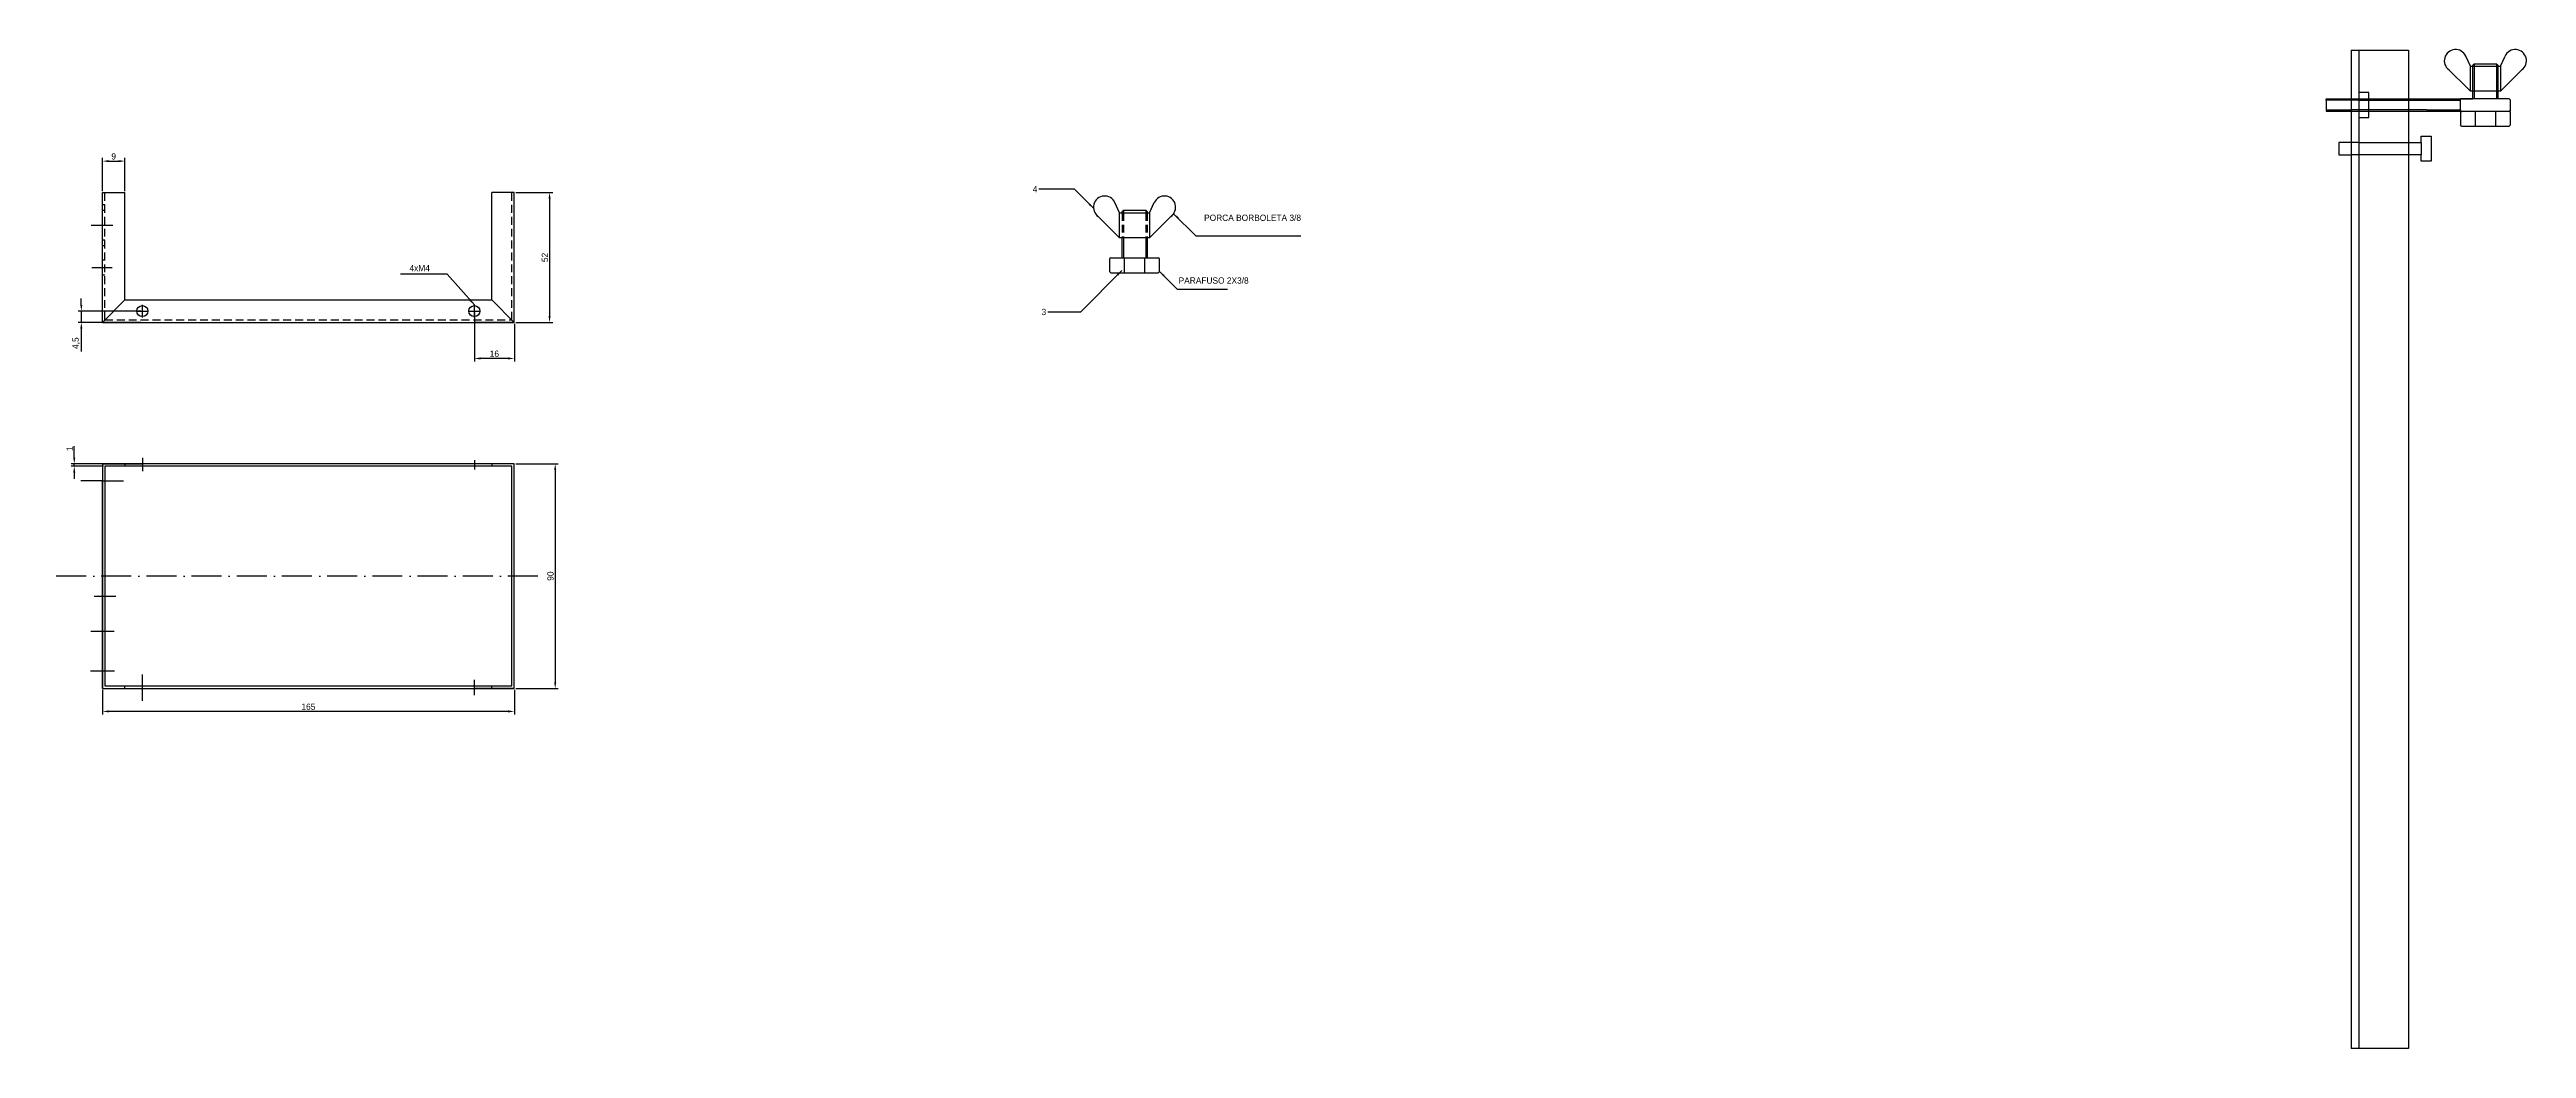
# Model space of a CAD drawing. Header units: millimetres. Extents: x -4052 to 362, y -239 to 259.
# Drawn here: x -630 to 362, y -141 to 259 of the extents above; entities that cross this region are included whole.
import ezdxf

# ---------------------------------------------------------------- set-up
doc = ezdxf.new("R2010")
doc.units = ezdxf.units.MM
doc.linetypes.add('ACAD_ISO10W100', pattern=[18, 12, -3, 0, -3])
doc.linetypes.add('HIDDEN2', pattern=[4.7625, 3.175, -1.5875])
for name, color, linetype in [('Contorno', 7, 'Continuous'), ('Cortes', 140, 'HIDDEN2'), ('Cotas', 1, 'Continuous'), ('Linhas_de_Centro', 5, 'ACAD_ISO10W100')]:
    doc.layers.add(name, color=color, linetype=linetype)
doc.dimstyles.new('ISO-25', dxfattribs={"dimtxt": 2.5, "dimasz": 2.5, "dimexe": 1.25, "dimexo": 0.625, "dimtad": 1, "dimtxsty": 'Standard', "dimcen": 2.5, "dimadec": 0, "dimazin": 0, "dimtfac": 1, "dimtmove": 0, "dimatfit": 3, "dimfxl": 0, "dimarcsym": 0})

# ---------------------------------------------------------------- blocks, each defined once
blk = doc.blocks.new('*D3')
at = {"layer": 'Cotas', "color": 0, "lineweight": -2}
for p, q in [((-443.26, 201.48), (-428.51, 201.48)), ((-429.76, 198.98), (-429.76, 151.98)), ((-443.26, 149.48), (-428.51, 149.48))]:
    blk.add_line(p, q, dxfattribs=at)
at = {"layer": 'Cotas', "color": 0}
for points in [[(-430.18, 198.98), (-429.35, 198.98), (-429.76, 201.48)], [(-430.18, 151.98), (-429.35, 151.98), (-429.76, 149.48)]]:
    blk.add_solid(points, dxfattribs=at)
at = {"layer": 'Defpoints', "color": 0}
for p in [(-443.88, 201.48), (-443.88, 149.48), (-429.76, 149.48)]:
    blk.add_point(p, dxfattribs=at)
at = {"layer": 'Cotas', "color": 0, "insert": (-431.64, 175.48), "char_height": 2.5, "attachment_point": 5, "rotation": 90}
blk.add_mtext('52', dxfattribs=at)
blk = doc.blocks.new('*D4')
at = {"layer": 'Cotas', "color": 0, "lineweight": -2}
for p, q in [((-459.88, 153.35), (-459.88, 133.77)), ((-443.88, 148.85), (-443.88, 133.77)), ((-446.38, 135.02), (-457.38, 135.02))]:
    blk.add_line(p, q, dxfattribs=at)
at = {"layer": 'Cotas', "color": 0}
for points in [[(-457.38, 135.44), (-457.38, 134.6), (-459.88, 135.02)], [(-446.38, 135.44), (-446.38, 134.6), (-443.88, 135.02)]]:
    blk.add_solid(points, dxfattribs=at)
at = {"layer": 'Defpoints', "color": 0}
for p in [(-459.88, 153.98), (-443.88, 149.48), (-459.88, 135.02)]:
    blk.add_point(p, dxfattribs=at)
at = {"layer": 'Cotas', "color": 0, "insert": (-451.88, 136.9), "char_height": 2.5, "attachment_point": 5}
blk.add_mtext('16', dxfattribs=at)
blk = doc.blocks.new('*D5')
at = {"layer": 'Cotas', "color": 0, "lineweight": -2}
for p, q in [((-443.26, 92.82), (-426.26, 92.82)), ((-427.51, 90.32), (-427.51, 5.32)), ((-443.26, 2.82), (-426.26, 2.82))]:
    blk.add_line(p, q, dxfattribs=at)
at = {"layer": 'Cotas', "color": 0}
for points in [[(-427.93, 90.32), (-427.1, 90.32), (-427.51, 92.82)], [(-427.93, 5.32), (-427.1, 5.32), (-427.51, 2.82)]]:
    blk.add_solid(points, dxfattribs=at)
at = {"layer": 'Defpoints', "color": 0}
for p in [(-443.88, 92.82), (-443.88, 2.82), (-427.51, 2.82)]:
    blk.add_point(p, dxfattribs=at)
at = {"layer": 'Cotas', "color": 0, "insert": (-429.39, 47.82), "char_height": 2.5, "attachment_point": 5, "rotation": 90}
blk.add_mtext('90', dxfattribs=at)
blk = doc.blocks.new('*D6')
at = {"layer": 'Cotas', "color": 0, "lineweight": -2}
for p, q in [((-608.88, 2.19), (-608.88, -7.65)), ((-443.88, 2.19), (-443.88, -7.65)), ((-446.38, -6.4), (-606.38, -6.4))]:
    blk.add_line(p, q, dxfattribs=at)
at = {"layer": 'Cotas', "color": 0}
for points in [[(-606.38, -5.98), (-606.38, -6.82), (-608.88, -6.4)], [(-446.38, -5.98), (-446.38, -6.82), (-443.88, -6.4)]]:
    blk.add_solid(points, dxfattribs=at)
at = {"layer": 'Defpoints', "color": 0}
for p in [(-608.88, 2.82), (-443.88, 2.82), (-608.88, -6.4)]:
    blk.add_point(p, dxfattribs=at)
at = {"layer": 'Cotas', "color": 0, "insert": (-526.38, -4.53), "char_height": 2.5, "attachment_point": 5}
blk.add_mtext('165', dxfattribs=at)
blk = doc.blocks.new('*D19')
at = {"layer": 'Cotas', "color": 0, "lineweight": -2}
for p, q in [((-608.88, 202.1), (-608.88, 215.33)), ((-606.38, 214.08), (-602.38, 214.08)), ((-599.88, 202.1), (-599.88, 215.33))]:
    blk.add_line(p, q, dxfattribs=at)
at = {"layer": 'Cotas', "color": 0}
for points in [[(-606.38, 214.49), (-606.38, 213.66), (-608.88, 214.08)], [(-602.38, 214.49), (-602.38, 213.66), (-599.88, 214.08)]]:
    blk.add_solid(points, dxfattribs=at)
at = {"layer": 'Defpoints', "color": 0}
for p in [(-599.88, 214.08), (-608.88, 201.48), (-599.88, 201.48)]:
    blk.add_point(p, dxfattribs=at)
at = {"layer": 'Cotas', "color": 0, "insert": (-604.38, 215.95), "char_height": 2.5, "attachment_point": 5}
blk.add_mtext('9', dxfattribs=at)
blk = doc.blocks.new('*D20')
at = {"layer": 'Cotas', "color": 0, "lineweight": -2}
for p, q in [((-617.34, 156.48), (-617.34, 158.98)), ((-593.51, 153.98), (-618.59, 153.98)), ((-593.51, 149.48), (-618.59, 149.48)), ((-617.34, 153.98), (-617.34, 149.48)), ((-617.34, 146.98), (-617.34, 137.81))]:
    blk.add_line(p, q, dxfattribs=at)
at = {"layer": 'Cotas', "color": 0}
for points in [[(-617.76, 156.48), (-616.92, 156.48), (-617.34, 153.98)], [(-617.76, 146.98), (-616.92, 146.98), (-617.34, 149.48)]]:
    blk.add_solid(points, dxfattribs=at)
at = {"layer": 'Defpoints', "color": 0}
for p in [(-617.34, 149.48), (-592.88, 153.98), (-592.88, 149.48)]:
    blk.add_point(p, dxfattribs=at)
at = {"layer": 'Cotas', "color": 0, "insert": (-619.42, 141.14), "char_height": 2.5, "attachment_point": 5, "rotation": 90}
blk.add_mtext('4,5', dxfattribs=at)
blk = doc.blocks.new('*D24')
at = {"layer": 'Cotas', "color": 0, "lineweight": -2}
for p, q in [((-620.18, 95.32), (-620.18, 99.9)), ((-608.51, 92.82), (-621.43, 92.82)), ((-608.51, 91.82), (-621.43, 91.82)), ((-620.18, 91.82), (-620.18, 92.82)), ((-620.18, 89.32), (-620.18, 86.82))]:
    blk.add_line(p, q, dxfattribs=at)
at = {"layer": 'Cotas', "color": 0}
for points in [[(-620.6, 95.32), (-619.76, 95.32), (-620.18, 92.82)], [(-620.6, 89.32), (-619.76, 89.32), (-620.18, 91.82)]]:
    blk.add_solid(points, dxfattribs=at)
at = {"layer": 'Defpoints', "color": 0}
for p in [(-620.18, 92.82), (-607.88, 92.82), (-607.88, 91.82)]:
    blk.add_point(p, dxfattribs=at)
at = {"layer": 'Cotas', "color": 0, "insert": (-622.05, 98.86), "char_height": 2.5, "attachment_point": 5, "rotation": 90}
blk.add_mtext('1', dxfattribs=at)

msp = doc.modelspace()

# ---------------------------------------------------------------- linework, layer by layer
for p, q in [((361.582, 252.062), (361.712, 252.062)), ((294.958, 231.562), (294.958, 221.562)), ((291.958, 221.562), (286.958, 221.562)), ((286.958, 221.562), (286.958, 216.562)), ((294.958, 221.562), (291.958, 221.562)), ((294.958, 221.562), (294.958, 216.562)), ((294.958, 221.562), (319.958, 221.562)), ((319.958, 221.562), (319.958, 224.062)), ((319.958, 224.062), (323.958, 224.062)), ((319.958, 221.562), (319.958, 216.562)), ((323.958, 224.062), (323.958, 214.062)), ((286.958, 216.562), (291.958, 216.562)), ((294.958, 216.562), (291.958, 216.562)), ((319.958, 216.562), (294.958, 216.562)), ((319.958, 214.062), (319.958, 216.562)), ((323.958, 214.062), (319.958, 214.062)), ((-179.541, 193.375), (-179.412, 193.375)), ((294.958, -141.438), (291.958, -141.438)), ((314.958, -141.438), (294.958, -141.438))]:
    msp.add_line(p, q)
at = {"layer": 'Contorno'}
for p, q in [((291.958, 258.562), (291.958, -141.438)), ((291.958, 258.562), (294.958, 258.562)), ((294.958, 258.562), (294.958, -141.438)), ((294.958, 258.562), (314.958, 258.562)), ((294.958, 258.562), (294.958, 238.562)), ((314.958, 258.562), (314.958, -141.438)), ((330.063, 251.711), (339.712, 242.062)), ((339.712, 252.062), (337.849, 256.151)), ((339.712, 242.062), (339.712, 252.062)), ((339.712, 252.062), (351.712, 252.062)), ((340.712, 252.562), (341.212, 253.062)), ((340.712, 239.062), (340.712, 252.562)), ((341.212, 253.062), (350.212, 253.062)), ((341.212, 253.062), (341.212, 239.062)), ((350.212, 253.062), (350.212, 239.062)), ((350.712, 252.562), (350.212, 253.062)), ((350.712, 252.562), (350.712, 239.062)), ((351.712, 252.062), (353.575, 256.151)), ((351.712, 252.062), (351.712, 242.062)), ((361.361, 251.711), (351.712, 242.062)), ((281.958, 238.562), (281.958, 239.062)), ((281.958, 239.062), (323.099, 239.062)), ((291.958, 238.562), (281.958, 238.562)), ((281.958, 238.562), (281.958, 234.562)), ((294.958, 238.562), (291.958, 238.562)), ((298.958, 241.562), (294.958, 241.562)), ((294.958, 238.562), (294.958, 234.562)), ((294.958, 238.562), (322.212, 238.562)), ((298.958, 231.562), (298.958, 241.562)), ((322.212, 238.562), (335.712, 238.562)), ((323.099, 239.062), (335.712, 239.062)), ((335.712, 238.562), (335.712, 239.062)), ((355.212, 239.062), (335.712, 239.062)), ((335.712, 239.062), (340.712, 239.062)), ((335.712, 234.562), (335.712, 238.562)), ((345.712, 242.062), (339.712, 242.062)), ((351.712, 242.062), (345.712, 242.062)), ((355.712, 238.562), (355.212, 239.062)), ((355.712, 234.062), (355.712, 238.562)), ((281.958, 234.562), (291.958, 234.562)), ((281.958, 234.562), (281.958, 234.062)), ((281.958, 234.062), (323.099, 234.062)), ((294.958, 234.562), (291.958, 234.562)), ((322.212, 234.562), (294.958, 234.562)), ((294.958, 234.562), (294.958, 231.562)), ((294.958, 231.562), (298.958, 231.562)), ((322.212, 234.562), (335.712, 234.562)), ((323.099, 234.062), (335.712, 234.062)), ((335.712, 234.562), (335.712, 234.062)), ((336.212, 234.062), (335.712, 233.562)), ((335.712, 234.062), (335.712, 234.062)), ((335.712, 233.562), (335.712, 228.562)), ((336.212, 228.062), (335.712, 228.562)), ((336.212, 234.062), (355.212, 234.062)), ((341.712, 228.062), (341.712, 234.062)), ((341.712, 234.062), (349.712, 234.062)), ((349.712, 234.062), (349.712, 228.062)), ((355.712, 233.562), (355.212, 234.062)), ((355.712, 234.062), (355.212, 234.062)), ((355.212, 228.062), (355.712, 228.562)), ((355.712, 228.562), (355.712, 233.562)), ((336.212, 228.062), (341.712, 228.062)), ((337.712, 228.062), (355.212, 228.062)), ((-608.885, 149.477), (-608.885, 201.477)), ((-608.885, 201.477), (-599.885, 201.477)), ((-599.885, 158.477), (-599.885, 201.477)), ((-452.885, 158.477), (-452.885, 201.477)), ((-443.885, 201.477), (-452.885, 201.477)), ((-443.885, 149.477), (-443.885, 201.477)), ((-211.06, 193.024), (-201.412, 183.375)), ((-201.412, 193.375), (-203.275, 197.464)), ((-201.412, 193.375), (-189.412, 193.375)), ((-201.412, 183.375), (-201.412, 193.375)), ((-200.412, 193.875), (-199.912, 194.375)), ((-200.412, 193.375), (-200.412, 193.875)), ((-199.912, 194.375), (-190.912, 194.375)), ((-199.912, 194.375), (-199.912, 193.375)), ((-190.912, 194.375), (-190.912, 193.375)), ((-190.412, 193.875), (-190.912, 194.375)), ((-190.412, 193.875), (-190.412, 193.375)), ((-189.412, 193.375), (-187.548, 197.464)), ((-189.412, 193.375), (-189.412, 183.375)), ((-179.763, 193.024), (-189.412, 183.375)), ((-195.412, 183.375), (-201.412, 183.375)), ((-200.412, 175.375), (-200.412, 183.375)), ((-199.912, 183.375), (-199.912, 175.375)), ((-189.412, 183.375), (-195.412, 183.375)), ((-190.912, 183.375), (-190.912, 175.375)), ((-190.412, 183.375), (-190.412, 175.375)), ((-205.412, 175.375), (-205.412, 175.375)), ((-204.912, 175.375), (-205.412, 174.875)), ((-205.412, 174.875), (-205.412, 169.875)), ((-204.912, 169.375), (-205.412, 169.875)), ((-204.912, 175.375), (-185.912, 175.375)), ((-204.912, 169.375), (-199.412, 169.375)), ((-203.412, 169.375), (-185.912, 169.375)), ((-199.412, 169.375), (-199.412, 175.375)), ((-199.412, 175.375), (-191.412, 175.375)), ((-191.412, 175.375), (-191.412, 169.375)), ((-185.412, 174.875), (-185.912, 175.375)), ((-185.912, 169.375), (-185.412, 169.875)), ((-185.412, 169.875), (-185.412, 174.875)), ((-599.885, 158.477), (-608.885, 149.477)), ((-608.885, 149.477), (-443.885, 149.477)), ((-608.885, 149.477), (-592.885, 149.477)), ((-599.885, 158.477), (-452.885, 158.477)), ((-443.885, 149.477), (-459.885, 149.477)), ((-443.885, 149.477), (-452.885, 158.477)), ((-608.885, 92.818), (-608.885, 2.818)), ((-443.885, 92.818), (-608.885, 92.818)), ((-608.885, 92.818), (-599.885, 92.818)), ((-608.885, 92.818), (-592.885, 92.818)), ((-607.885, 91.818), (-607.885, 3.818)), ((-444.885, 91.818), (-607.885, 91.818)), ((-599.885, 92.818), (-599.885, 91.818)), ((-592.885, 95.151), (-592.885, 89.859)), ((-459.885, 94.305), (-459.885, 90.577)), ((-443.885, 92.818), (-459.885, 92.818)), ((-443.885, 92.818), (-452.885, 92.818)), ((-452.885, 92.818), (-452.885, 91.818)), ((-444.885, 3.818), (-444.885, 91.818)), ((-443.885, 2.818), (-443.885, 92.818)), ((-608.885, 86.018), (-617.518, 86.018)), ((-608.885, 39.818), (-608.885, 86.018)), ((-608.885, 25.818), (-608.885, 39.818)), ((-608.885, 9.818), (-608.885, 25.818)), ((-608.885, 2.818), (-608.885, 9.818)), ((-608.885, 2.818), (-443.885, 2.818)), ((-608.885, 2.818), (-599.885, 2.818)), ((-608.885, 2.818), (-592.885, 2.818)), ((-607.885, 3.818), (-444.885, 3.818)), ((-599.885, 2.818), (-599.885, 3.818)), ((-592.885, -2.171), (-592.885, 8.403)), ((-459.885, 0.177), (-459.885, 6.235)), ((-443.885, 2.818), (-459.885, 2.818)), ((-452.885, 2.818), (-452.885, 3.818)), ((-443.885, 2.818), (-452.885, 2.818))]:
    msp.add_line(p, q, dxfattribs=at)
for centre in [(-592.885, 153.977), (-459.885, 153.977)]:
    msp.add_circle(centre, 2.2, dxfattribs=at)
for centre, start, end in [((333.754, 254.286), 24.495284, 235.102384), ((357.67, 254.286), 304.897616, 155.504716), ((-207.37, 195.598), 24.495284, 235.102384), ((-183.453, 195.598), 304.897616, 155.504716)]:
    msp.add_arc(centre, 4.5, start, end, dxfattribs=at)
at = {"layer": 'Cortes'}
for p, q in [((-607.885, 150.477), (-607.885, 201.477)), ((-444.885, 150.477), (-444.885, 201.477)), ((-608.885, 196.677), (-607.885, 196.677)), ((-608.885, 194.477), (-607.885, 194.477)), ((-200.412, 193.375), (-200.412, 183.375)), ((-199.912, 193.375), (-199.912, 183.375)), ((-190.912, 193.375), (-190.912, 183.375)), ((-190.412, 193.375), (-190.412, 183.375)), ((-608.885, 182.477), (-607.885, 182.477)), ((-608.885, 180.277), (-607.885, 180.277)), ((-608.885, 174.477), (-607.885, 174.477)), ((-608.885, 174.477), (-608.885, 174.477)), ((-608.885, 168.477), (-607.885, 168.477)), ((-607.885, 150.477), (-444.885, 150.477))]:
    msp.add_line(p, q, dxfattribs=at)
at = {"layer": 'Linhas_de_Centro'}
for p, q in [((-613.352, 188.477), (-604.732, 188.477)), ((-613.091, 171.477), (-604.993, 171.477)), ((-595.385, 153.977), (-590.385, 153.977)), ((-592.885, 151.477), (-592.885, 156.477)), ((-462.385, 153.977), (-457.385, 153.977)), ((-459.885, 151.477), (-459.885, 156.477)), ((-608.885, 86.018), (-607.885, 86.018)), ((-607.885, 86.018), (-600.394, 86.018)), ((-434.458, 47.818), (-630.077, 47.818)), ((-612.247, 39.818), (-603.523, 39.818)), ((-613.596, 25.818), (-604.174, 25.818)), ((-613.712, 9.818), (-604.058, 9.818))]:
    msp.add_line(p, q, dxfattribs=at)

# ---------------------------------------------------------------- texts
at = {"layer": 'Cotas', "char_height": 2.5}
for s, insert, width, attachment_point in [('4', (-234.382, 201.548), 0.6514, 9), ('PORCA BORBOLETA 3/8', (-167.556, 192.642), 38.56129, 1), ('4xM4', (-485.885, 172.486), 15.0473, 1), ('PARAFUSO 2X3/8 ', (-177.758, 167.488), 40.4424, 1), ('3', (-230.821, 152.347), 0.6514, 9)]:
    msp.add_mtext(s, dxfattribs=dict(at, insert=insert, width=width, attachment_point=attachment_point))

# ---------------------------------------------------------------- dimensions: what is measured, and where the dimension line sits
at = {"layer": 'Cotas'}
for base, p1, p2, picture, middle in [((-599.885, 214.075), (-608.885, 201.477), (-599.885, 201.477), '*D19', (-604.385, 215.95)), ((-459.885, 135.02), (-443.885, 149.477), (-459.885, 153.977), '*D4', (-451.885, 136.895))]:
    dim = msp.add_linear_dim(base=base, p1=p1, p2=p2, dimstyle='ISO-25', dxfattribs=at)
    dim.commit()
    dim.dimension.update_dxf_attribs({"geometry": picture, "text_midpoint": middle})
for base, p1, p2, picture, middle in [((-429.763, 149.477), (-443.885, 201.477), (-443.885, 149.477), '*D3', (-431.638, 175.477)), ((-617.339, 149.477), (-592.885, 153.977), (-592.885, 149.477), '*D20', (-619.422, 141.144)), ((-620.179, 92.818), (-607.885, 91.818), (-607.885, 92.818), '*D24', (-622.054, 98.86)), ((-427.515, 2.818), (-443.885, 92.818), (-443.885, 2.818), '*D5', (-429.39, 47.818))]:
    dim = msp.add_linear_dim(base=base, p1=p1, p2=p2, angle=90, dimstyle='ISO-25', dxfattribs=at)
    dim.commit()
    dim.dimension.update_dxf_attribs({"geometry": picture, "text_midpoint": middle})
dim = msp.add_linear_dim(base=(-608.885, -6.4), p1=(-443.885, 2.818), p2=(-608.885, 2.818), dimstyle='ISO-25', dxfattribs=at)
dim.commit()
dim.dimension.update_dxf_attribs({"geometry": '*D6', "text_midpoint": (-526.385, -6.4), "dimtype": 160})

# ---------------------------------------------------------------- leaders
at = {"layer": 'Cotas', "annotation_type": 0, "has_hookline": 1, "hookline_direction": 1, "text_width": 1.667}
for points in [[(-211.796, 195.089), (-219.505, 202.798), (-233.757, 202.798)], [(-200.519, 170.203), (-217.125, 153.597), (-230.196, 153.597)]]:
    msp.add_leader(points, dimstyle='ISO-25', override={"dimgap": 0.625, "dimtad": 0}, dxfattribs=at)
at = {"layer": 'Cotas'}
for points in [[(-179.763, 193.024), (-170.906, 184.167), (-128.801, 184.167)], [(-459.885, 156.477), (-470.838, 168.851), (-489.526, 168.851)], [(-185.412, 169.875), (-178.358, 162.821), (-158.214, 162.821)]]:
    msp.add_leader(points, dimstyle='ISO-25', override={"dimgap": 0.625, "dimtad": 0}, dxfattribs=at)

doc.saveas('drawing.dxf')
